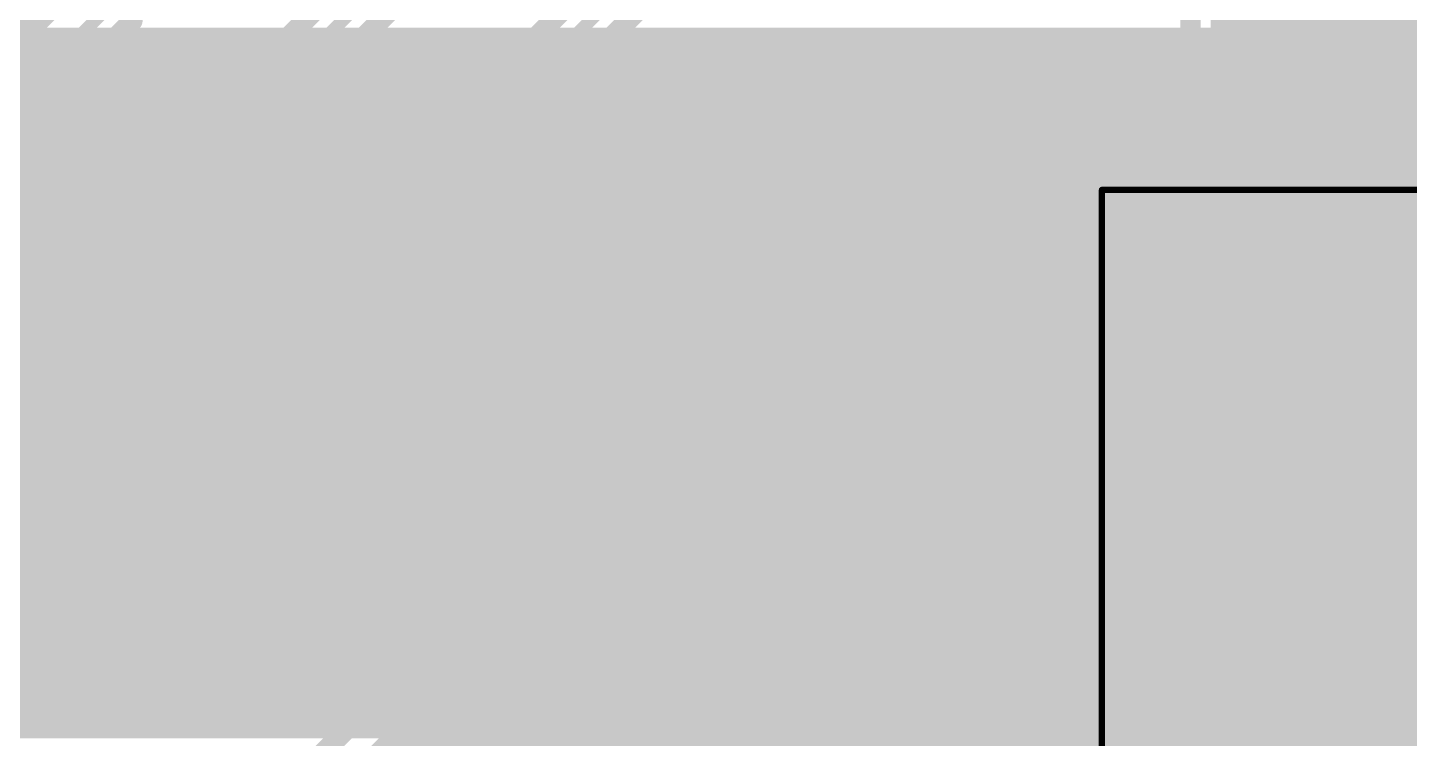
# Model space of a CAD drawing. Extents: x 0 to 10.8, y 0 to 6.1.
# Drawn here: x 7.113 to 8.201, y 4.456 to 5.016 of the extents above; entities that cross this region are included whole.
import ezdxf

# ---------------------------------------------------------------- set-up
doc = ezdxf.new("R2010")
doc.units = 0
for name, color, linetype in [('1', 22, 'CONTINUOUS'), ('16', 175, 'CONTINUOUS'), ('21', 253, 'CONTINUOUS'), ('29', 253, 'CONTINUOUS'), ('31', 253, 'CONTINUOUS'), ('39', 22, 'CONTINUOUS')]:
    doc.layers.add(name, color=color, linetype=linetype)

# ---------------------------------------------------------------- blocks, each defined once
blk = doc.blocks.new('RECT')
blk.add_solid([(-0.5, -0.5), (0.5, -0.5), (-0.5, 0.5), (0.5, 0.5)])

msp = doc.modelspace()

# ---------------------------------------------------------------- linework, layer by layer
at = {"layer": '1'}
for points, const_width in [([(8.172, 4.730606), (8.172, 5.273465)], 0.254), ([(8.029, 5.292291), (8.029, 4.749433)], 0.016), ([(7.44, 5.1), (5.29, 2.95)], 0.01), ([(7.635, 5.1), (6.265, 3.73)], 0.01), ([(7.389138, 5.078835), (5.290996, 2.980689)], 0.016), ([(7.588154, 5.08285), (6.256299, 3.750996)], 0.016), ([(6.120689, 3.750996), (7.423343, 5.053646)], 0.016), ([(6.285996, 3.721299), (7.618343, 5.053646)], 0.016), ([(6.9, 4.81), (7.14, 5.05)], 0.032), ([(6.915, 4.77), (7.175, 5.03)], 0.01), ([(6.935996, 4.761299), (7.195996, 5.021299)], 0.016), ([(7.195996, 5.021299), (7.195996, 5.026299)], 0.016), ([(7.182697, 5.008), (7.318307, 5.008)], 0.016), ([(7.377693, 5.008), (7.513303, 5.008)], 0.016), ([(7.572697, 5.008), (8.029, 5.008)], 0.016), ([(7.166697, 4.992), (7.302307, 4.992)], 0.016), ([(7.361693, 4.992), (7.497303, 4.992)], 0.016), ([(7.556697, 4.992), (8.029, 4.992)], 0.016), ([(7.150697, 4.976), (7.286307, 4.976)], 0.016), ([(7.345693, 4.976), (7.481303, 4.976)], 0.016), ([(7.540697, 4.976), (8.029, 4.976)], 0.016), ([(7.134697, 4.96), (7.270307, 4.96)], 0.016), ([(7.329693, 4.96), (7.465303, 4.96)], 0.016), ([(7.524697, 4.96), (8.029, 4.96)], 0.016), ([(7.118697, 4.944), (7.254307, 4.944)], 0.016), ([(7.313693, 4.944), (7.449303, 4.944)], 0.016), ([(7.508697, 4.944), (8.029, 4.944)], 0.016), ([(7.102697, 4.928), (7.238307, 4.928)], 0.016), ([(7.297693, 4.928), (7.433303, 4.928)], 0.016), ([(7.492697, 4.928), (8.029, 4.928)], 0.016), ([(7.086697, 4.912), (7.222307, 4.912)], 0.016), ([(7.281693, 4.912), (7.417303, 4.912)], 0.016), ([(7.476697, 4.912), (8.029, 4.912)], 0.016), ([(7.070697, 4.896), (7.206307, 4.896)], 0.016), ([(7.265693, 4.896), (7.401303, 4.896)], 0.016), ([(7.460697, 4.896), (8.029, 4.896)], 0.016), ([(7.054697, 4.88), (7.190307, 4.88)], 0.016), ([(7.249693, 4.88), (7.385303, 4.88)], 0.016), ([(7.444697, 4.88), (8.029, 4.88)], 0.016), ([(7.038697, 4.864), (7.174307, 4.864)], 0.016), ([(7.233693, 4.864), (7.369303, 4.864)], 0.016), ([(7.428697, 4.864), (8.029, 4.864)], 0.016), ([(7.022697, 4.848), (7.158307, 4.848)], 0.016), ([(7.217693, 4.848), (7.353303, 4.848)], 0.016), ([(7.412697, 4.848), (8.029, 4.848)], 0.016), ([(8.172, 4.730606), (8.872, 4.730606)], 0.254), ([(7.006697, 4.832), (7.142307, 4.832)], 0.016), ([(7.201693, 4.832), (7.337303, 4.832)], 0.016), ([(7.396697, 4.832), (8.029, 4.832)], 0.016), ([(6.990697, 4.816), (7.126307, 4.816)], 0.016), ([(7.185693, 4.816), (7.321303, 4.816)], 0.016), ([(7.380697, 4.816), (8.029, 4.816)], 0.016), ([(6.974697, 4.8), (7.110307, 4.8)], 0.016), ([(7.169693, 4.8), (7.305303, 4.8)], 0.016), ([(7.364697, 4.8), (8.029, 4.8)], 0.016), ([(7.153693, 4.784), (7.289303, 4.784)], 0.016), ([(7.348697, 4.784), (8.029, 4.784)], 0.016), ([(7.137693, 4.768), (7.273303, 4.768)], 0.016), ([(7.332697, 4.768), (8.029, 4.768)], 0.016), ([(7.121693, 4.752), (7.257303, 4.752)], 0.016), ([(7.316697, 4.752), (8.029, 4.752)], 0.016), ([(8.029, 4.749433), (8.029, 4.711776)], 0.016), ([(7.105693, 4.736), (7.241303, 4.736)], 0.016), ([(7.300697, 4.736), (8.029, 4.736)], 0.016), ([(7.089693, 4.72), (7.225303, 4.72)], 0.016), ([(7.284697, 4.72), (8.029, 4.72)], 0.016), ([(7.073693, 4.704), (7.209303, 4.704)], 0.016), ([(7.268697, 4.704), (8.031083, 4.704)], 0.016), ([(8.029, 4.711776), (8.03789, 4.678598)], 0.016), ([(7.057693, 4.688), (7.193303, 4.688)], 0.016), ([(7.252697, 4.688), (8.03537, 4.688)], 0.016), ([(7.041693, 4.672), (7.177303, 4.672)], 0.016), ([(7.236697, 4.672), (8.03789, 4.672)], 0.016), ([(8.03789, 4.678598), (8.03789, 4.605866)], 0.016), ([(7.025693, 4.656), (7.161303, 4.656)], 0.016), ([(7.220697, 4.656), (8.03789, 4.656)], 0.016), ([(7.009693, 4.64), (7.145303, 4.64)], 0.016), ([(7.204697, 4.64), (8.03789, 4.64)], 0.016), ([(6.993693, 4.624), (7.129303, 4.624)], 0.016), ([(7.188697, 4.624), (8.03789, 4.624)], 0.016), ([(6.977693, 4.608), (7.113303, 4.608)], 0.016), ([(7.172697, 4.608), (8.03789, 4.608)], 0.016), ([(8.03789, 4.605866), (8.04726, 4.596496)], 0.016), ([(8.04726, 4.596496), (8.119992, 4.596496)], 0.016), ([(8.119992, 4.596496), (8.153169, 4.587606)], 0.016), ([(7.156697, 4.592), (8.136772, 4.592)], 0.016), ([(8.153169, 4.587606), (8.853169, 4.587606)], 0.016), ([(7.140697, 4.576), (9.49424, 4.576)], 0.016), ([(7.124697, 4.56), (9.49424, 4.56)], 0.016), ([(7.108697, 4.544), (9.49424, 4.544)], 0.016), ([(7.483587, 4.539752), (7.445437, 4.529531)], 0.016), ([(8.444799, 4.539752), (7.483587, 4.539752)], 0.016), ([(7.445437, 4.529531), (7.411236, 4.509783)], 0.016), ([(7.092697, 4.528), (7.442787, 4.528)], 0.016), ([(7.076697, 4.512), (7.415079, 4.512)], 0.016), ([(7.503339, 4.389756), (7.406063, 4.29248)], 0.254), ([(7.411236, 4.509783), (7.383307, 4.481854)], 0.016), ([(8.464551, 4.389756), (7.503339, 4.389756)], 0.254), ([(7.060697, 4.496), (7.397453, 4.496)], 0.016), ([(7.044697, 4.48), (7.381453, 4.48)], 0.016), ([(7.383307, 4.481854), (7.343929, 4.442476)], 0.016), ([(7.028697, 4.464), (7.365453, 4.464)], 0.016)]:
    msp.add_lwpolyline(points, dxfattribs=dict(at, const_width=const_width))
for points, const_width in [([(7.198824, 5.018471, 1), (7.193168, 5.024128)], 0.008), ([(7.182697, 5.012, 1), (7.182697, 5.004)], 0.008), ([(7.191996, 5.021299, 1), (7.199996, 5.021299)], 0.008), ([(7.318307, 5.004, 1), (7.318307, 5.012)], 0.008), ([(7.377693, 5.012, 1), (7.377693, 5.004)], 0.008), ([(7.513303, 5.004, 1), (7.513303, 5.012)], 0.008), ([(7.572697, 5.012, 1), (7.572697, 5.004)], 0.008), ([(8.029, 5.004, 1), (8.029, 5.012)], 0.008), ([(7.166697, 4.996, 1), (7.166697, 4.988)], 0.008), ([(7.302307, 4.988, 1), (7.302307, 4.996)], 0.008), ([(7.361693, 4.996, 1), (7.361693, 4.988)], 0.008), ([(7.497303, 4.988, 1), (7.497303, 4.996)], 0.008), ([(7.556697, 4.996, 1), (7.556697, 4.988)], 0.008), ([(8.029, 4.988, 1), (8.029, 4.996)], 0.008), ([(7.150697, 4.98, 1), (7.150697, 4.972)], 0.008), ([(7.286307, 4.972, 1), (7.286307, 4.98)], 0.008), ([(7.345693, 4.98, 1), (7.345693, 4.972)], 0.008), ([(7.481303, 4.972, 1), (7.481303, 4.98)], 0.008), ([(7.540697, 4.98, 1), (7.540697, 4.972)], 0.008), ([(8.029, 4.972, 1), (8.029, 4.98)], 0.008), ([(7.134697, 4.964, 1), (7.134697, 4.956)], 0.008), ([(7.270307, 4.956, 1), (7.270307, 4.964)], 0.008), ([(7.329693, 4.964, 1), (7.329693, 4.956)], 0.008), ([(7.465303, 4.956, 1), (7.465303, 4.964)], 0.008), ([(7.524697, 4.964, 1), (7.524697, 4.956)], 0.008), ([(8.029, 4.956, 1), (8.029, 4.964)], 0.008), ([(7.118697, 4.948, 1), (7.118697, 4.94)], 0.008), ([(7.254307, 4.94, 1), (7.254307, 4.948)], 0.008), ([(7.313693, 4.948, 1), (7.313693, 4.94)], 0.008), ([(7.449303, 4.94, 1), (7.449303, 4.948)], 0.008), ([(7.508697, 4.948, 1), (7.508697, 4.94)], 0.008), ([(8.029, 4.94, 1), (8.029, 4.948)], 0.008), ([(7.238307, 4.924, 1), (7.238307, 4.932)], 0.008), ([(7.297693, 4.932, 1), (7.297693, 4.924)], 0.008), ([(7.433303, 4.924, 1), (7.433303, 4.932)], 0.008), ([(7.492697, 4.932, 1), (7.492697, 4.924)], 0.008), ([(8.029, 4.924, 1), (8.029, 4.932)], 0.008), ([(7.222307, 4.908, 1), (7.222307, 4.916)], 0.008), ([(7.281693, 4.916, 1), (7.281693, 4.908)], 0.008), ([(7.417303, 4.908, 1), (7.417303, 4.916)], 0.008), ([(7.476697, 4.916, 1), (7.476697, 4.908)], 0.008), ([(8.029, 4.908, 1), (8.029, 4.916)], 0.008), ([(7.206307, 4.892, 1), (7.206307, 4.9)], 0.008), ([(7.265693, 4.9, 1), (7.265693, 4.892)], 0.008), ([(7.401303, 4.892, 1), (7.401303, 4.9)], 0.008), ([(7.460697, 4.9, 1), (7.460697, 4.892)], 0.008), ([(8.029, 4.892, 1), (8.029, 4.9)], 0.008), ([(7.190307, 4.876, 1), (7.190307, 4.884)], 0.008), ([(7.249693, 4.884, 1), (7.249693, 4.876)], 0.008), ([(7.385303, 4.876, 1), (7.385303, 4.884)], 0.008), ([(7.444697, 4.884, 1), (7.444697, 4.876)], 0.008), ([(8.029, 4.876, 1), (8.029, 4.884)], 0.008), ([(7.174307, 4.86, 1), (7.174307, 4.868)], 0.008), ([(7.233693, 4.868, 1), (7.233693, 4.86)], 0.008), ([(7.369303, 4.86, 1), (7.369303, 4.868)], 0.008), ([(7.428697, 4.868, 1), (7.428697, 4.86)], 0.008), ([(8.029, 4.86, 1), (8.029, 4.868)], 0.008), ([(7.158307, 4.844, 1), (7.158307, 4.852)], 0.008), ([(7.217693, 4.852, 1), (7.217693, 4.844)], 0.008), ([(7.353303, 4.844, 1), (7.353303, 4.852)], 0.008), ([(7.412697, 4.852, 1), (7.412697, 4.844)], 0.008), ([(8.029, 4.844, 1), (8.029, 4.852)], 0.008), ([(8.172, 4.794106, 1), (8.172, 4.667106)], 0.127), ([(7.142307, 4.828, 1), (7.142307, 4.836)], 0.008), ([(7.201693, 4.836, 1), (7.201693, 4.828)], 0.008), ([(7.337303, 4.828, 1), (7.337303, 4.836)], 0.008), ([(7.396697, 4.836, 1), (7.396697, 4.828)], 0.008), ([(8.029, 4.828, 1), (8.029, 4.836)], 0.008), ([(7.126307, 4.812, 1), (7.126307, 4.82)], 0.008), ([(7.185693, 4.82, 1), (7.185693, 4.812)], 0.008), ([(7.321303, 4.812, 1), (7.321303, 4.82)], 0.008), ([(7.380697, 4.82, 1), (7.380697, 4.812)], 0.008), ([(8.029, 4.812, 1), (8.029, 4.82)], 0.008), ([(7.110307, 4.796, 1), (7.110307, 4.804)], 0.008), ([(7.169693, 4.804, 1), (7.169693, 4.796)], 0.008), ([(7.305303, 4.796, 1), (7.305303, 4.804)], 0.008), ([(7.364697, 4.804, 1), (7.364697, 4.796)], 0.008), ([(8.029, 4.796, 1), (8.029, 4.804)], 0.008), ([(7.153693, 4.788, 1), (7.153693, 4.78)], 0.008), ([(7.289303, 4.78, 1), (7.289303, 4.788)], 0.008), ([(7.348697, 4.788, 1), (7.348697, 4.78)], 0.008), ([(8.029, 4.78, 1), (8.029, 4.788)], 0.008), ([(8.1085, 4.730606, 1), (8.2355, 4.730606)], 0.127), ([(7.137693, 4.772, 1), (7.137693, 4.764)], 0.008), ([(7.273303, 4.764, 1), (7.273303, 4.772)], 0.008), ([(7.332697, 4.772, 1), (7.332697, 4.764)], 0.008), ([(8.029, 4.764, 1), (8.029, 4.772)], 0.008), ([(7.121693, 4.756, 1), (7.121693, 4.748)], 0.008), ([(7.257303, 4.748, 1), (7.257303, 4.756)], 0.008), ([(7.316697, 4.756, 1), (7.316697, 4.748)], 0.008), ([(8.033, 4.749433, 1), (8.025, 4.749433)], 0.008), ([(8.029, 4.748, 1), (8.029, 4.756)], 0.008), ([(7.241303, 4.732, 1), (7.241303, 4.74)], 0.008), ([(7.300697, 4.74, 1), (7.300697, 4.732)], 0.008), ([(8.025, 4.749433, 1), (8.033, 4.749433)], 0.008), ([(8.029, 4.732, 1), (8.029, 4.74)], 0.008), ([(7.225303, 4.716, 1), (7.225303, 4.724)], 0.008), ([(7.284697, 4.724, 1), (7.284697, 4.716)], 0.008), ([(8.029, 4.716, 1), (8.029, 4.724)], 0.008), ([(7.209303, 4.7, 1), (7.209303, 4.708)], 0.008), ([(7.268697, 4.708, 1), (7.268697, 4.7)], 0.008), ([(8.032864, 4.712811, 1), (8.025136, 4.71074)], 0.008), ([(8.025, 4.711776, 1), (8.033, 4.711776)], 0.008), ([(8.031083, 4.7, 1), (8.031083, 4.708)], 0.008), ([(7.193303, 4.684, 1), (7.193303, 4.692)], 0.008), ([(7.252697, 4.692, 1), (7.252697, 4.684)], 0.008), ([(8.03537, 4.684, 1), (8.03537, 4.692)], 0.008), ([(7.177303, 4.668, 1), (7.177303, 4.676)], 0.008), ([(7.236697, 4.676, 1), (7.236697, 4.668)], 0.008), ([(8.04189, 4.678598, 1), (8.03389, 4.678598)], 0.008), ([(8.034026, 4.677563, 1), (8.041753, 4.679634)], 0.008), ([(8.03789, 4.668, 1), (8.03789, 4.676)], 0.008), ([(7.161303, 4.652, 1), (7.161303, 4.66)], 0.008), ([(7.220697, 4.66, 1), (7.220697, 4.652)], 0.008), ([(8.03789, 4.652, 1), (8.03789, 4.66)], 0.008), ([(7.145303, 4.636, 1), (7.145303, 4.644)], 0.008), ([(7.204697, 4.644, 1), (7.204697, 4.636)], 0.008), ([(8.03789, 4.636, 1), (8.03789, 4.644)], 0.008), ([(7.129303, 4.62, 1), (7.129303, 4.628)], 0.008), ([(7.188697, 4.628, 1), (7.188697, 4.62)], 0.008), ([(8.03789, 4.62, 1), (8.03789, 4.628)], 0.008), ([(7.113303, 4.604, 1), (7.113303, 4.612)], 0.008), ([(7.172697, 4.612, 1), (7.172697, 4.604)], 0.008), ([(8.040718, 4.608695, 1), (8.035061, 4.603038)], 0.008), ([(8.03789, 4.604, 1), (8.03789, 4.612)], 0.008), ([(8.03389, 4.605866, 1), (8.04189, 4.605866)], 0.008), ([(8.04726, 4.600496, 1), (8.04726, 4.592496)], 0.008), ([(8.044431, 4.593668, 1), (8.050088, 4.599324)], 0.008), ([(8.121027, 4.60036, 1), (8.118957, 4.592632)], 0.008), ([(8.119992, 4.592496, 1), (8.119992, 4.600496)], 0.008), ([(7.156697, 4.596, 1), (7.156697, 4.588)], 0.008), ([(8.136772, 4.588, 1), (8.136772, 4.596)], 0.008), ([(8.153169, 4.591606, 1), (8.153169, 4.583606)], 0.008), ([(8.152134, 4.583743, 1), (8.154205, 4.59147)], 0.008), ([(7.140697, 4.58, 1), (7.140697, 4.572)], 0.008), ([(7.124697, 4.564, 1), (7.124697, 4.556)], 0.008), ([(7.483587, 4.543752, 1), (7.483587, 4.535752)], 0.008), ([(7.484622, 4.535888, 1), (7.482551, 4.543616)], 0.008), ([(7.444402, 4.533395, 1), (7.446472, 4.525668)], 0.008), ([(7.447437, 4.526067, 1), (7.443437, 4.532996)], 0.008), ([(7.442787, 4.524, 1), (7.442787, 4.532)], 0.008), ([(7.503339, 4.453256, 1), (7.503339, 4.326256)], 0.127), ([(7.54824, 4.344855, 1), (7.458437, 4.434657)], 0.127), ([(7.409236, 4.513247, 1), (7.413236, 4.506319)], 0.008), ([(7.414065, 4.506955, 1), (7.408408, 4.512612)], 0.008), ([(7.415079, 4.508, 1), (7.415079, 4.516)], 0.008), ([(7.397453, 4.492, 1), (7.397453, 4.5)], 0.008), ([(7.380479, 4.484683, 1), (7.386136, 4.479026)], 0.008), ([(7.386136, 4.479026, 1), (7.380479, 4.484683)], 0.008), ([(7.381453, 4.476, 1), (7.381453, 4.484)], 0.008), ([(7.365453, 4.46, 1), (7.365453, 4.468)], 0.008)]:
    msp.add_lwpolyline(points, format="xyb", dxfattribs=dict(at, const_width=const_width))
at = {"layer": '16', "const_width": 0.016}
for points in [[(7.055996, 5.008), (9.49424, 5.008)], [(7.053579, 4.992), (9.49424, 4.992)], [(7.041909, 4.976), (9.49424, 4.976)], [(7.004693, 4.96), (9.49424, 4.96)], [(6.988693, 4.944), (9.49424, 4.944)], [(6.972693, 4.928), (9.49424, 4.928)], [(6.956693, 4.912), (9.49424, 4.912)], [(6.940693, 4.896), (9.49424, 4.896)], [(6.924693, 4.88), (9.49424, 4.88)], [(6.908693, 4.864), (9.49424, 4.864)], [(6.892693, 4.848), (9.49424, 4.848)], [(6.876693, 4.832), (9.49424, 4.832)], [(6.860693, 4.816), (9.49424, 4.816)], [(6.844693, 4.8), (9.49424, 4.8)], [(6.828693, 4.784), (9.49424, 4.784)], [(6.812693, 4.768), (9.49424, 4.768)], [(6.811921, 4.752), (9.49424, 4.752)], [(6.815996, 4.736), (9.49424, 4.736)], [(6.812748, 4.72), (9.49424, 4.72)], [(6.799228, 4.704), (9.49424, 4.704)], [(6.568744, 4.688), (9.49424, 4.688)], [(6.568744, 4.672), (9.49424, 4.672)], [(6.568744, 4.656), (9.49424, 4.656)], [(6.568744, 4.64), (9.49424, 4.64)], [(6.568744, 4.624), (9.49424, 4.624)], [(6.568744, 4.608), (9.49424, 4.608)], [(6.568744, 4.592), (9.49424, 4.592)], [(6.568744, 4.576), (9.49424, 4.576)], [(6.568744, 4.56), (9.49424, 4.56)], [(6.568744, 4.544), (9.49424, 4.544)], [(6.568744, 4.528), (9.49424, 4.528)], [(6.566665, 4.512), (9.496315, 4.512)], [(6.562992, 4.496), (9.5, 4.496)], [(6.539417, 4.48), (9.5, 4.48)], [(5.590693, 4.464), (9.5, 4.464)]]:
    msp.add_lwpolyline(points, dxfattribs=at)
at = {"layer": '21', "const_width": 0.005}
for points in [[(8.384598, 4.888087), (7.959402, 4.888087)], [(7.959402, 4.888087), (7.959402, 3.903835)]]:
    msp.add_lwpolyline(points, dxfattribs=at)
at = {"layer": '21', "const_width": 0.0025}
for points in [[(7.959402, 4.889337, 1), (7.959402, 4.886837)], [(7.960652, 4.888087, 1), (7.958152, 4.888087)]]:
    msp.add_lwpolyline(points, format="xyb", dxfattribs=at)
at = {"layer": '39', "const_width": 0.005}
for points in [[(8.384598, 4.888087), (7.959402, 4.888087)], [(7.959402, 4.888087), (7.959402, 3.903835)]]:
    msp.add_lwpolyline(points, dxfattribs=at)
at = {"layer": '39', "const_width": 0.0025}
for points in [[(7.959402, 4.889337, 1), (7.959402, 4.886837)], [(7.960652, 4.888087, 1), (7.958152, 4.888087)]]:
    msp.add_lwpolyline(points, format="xyb", dxfattribs=at)

# ---------------------------------------------------------------- block references
at = {"layer": '1', "xscale": 0.23622, "yscale": 0.23622, "rotation": 90}
msp.add_blockref('RECT', (8.172, 4.730606), dxfattribs=at)
at = {"layer": '29', "xscale": 0.24422, "yscale": 0.24422, "rotation": 90}
msp.add_blockref('RECT', (8.172, 4.730606), dxfattribs=at)
at = {"layer": '31', "xscale": 0.23622, "yscale": 0.23622, "rotation": 90}
msp.add_blockref('RECT', (8.172, 4.730606), dxfattribs=at)

doc.saveas('drawing.dxf')
